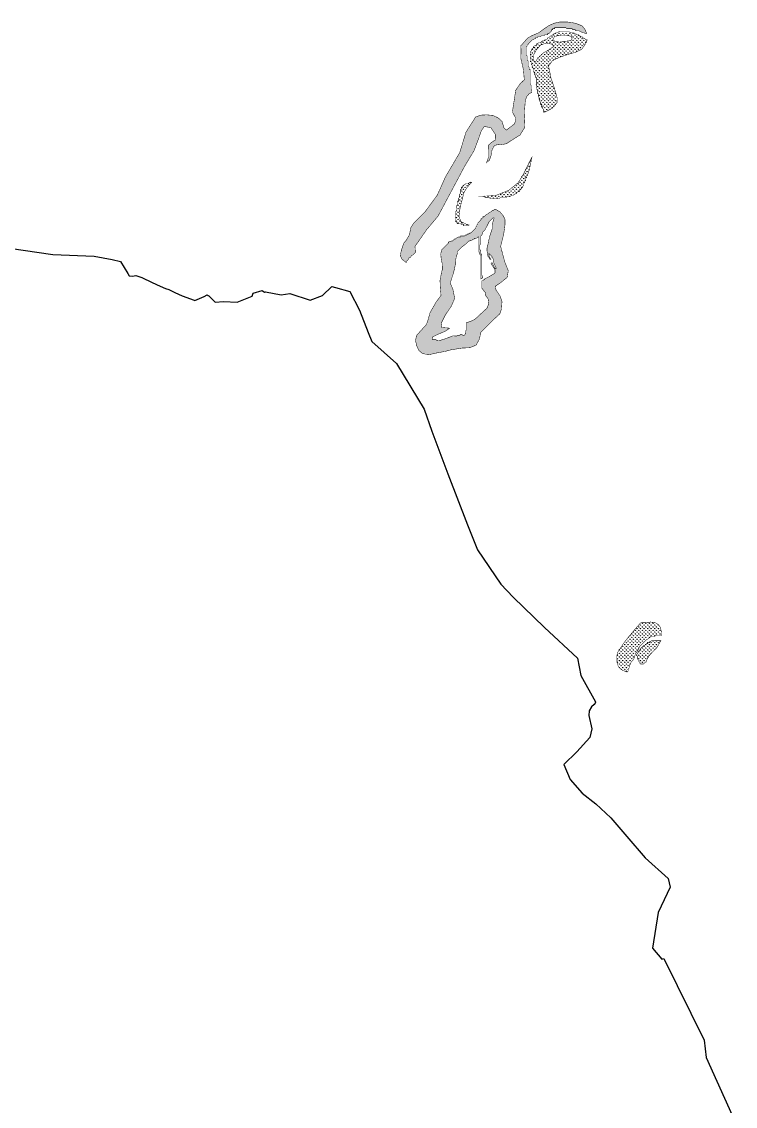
# Model space of a CAD drawing. Header units: metres. Extents: x 319750 to 415268, y 1725605 to 1842937.
# Drawn here: x 347427 to 350275, y 1756308 to 1760637 of the extents above; entities that cross this region are included whole.
import ezdxf

# ---------------------------------------------------------------- set-up
doc = ezdxf.new("R2010")
doc.units = ezdxf.units.M
doc.header["$MEASUREMENT"] = 0
doc.layers.add('DISTRICT BOUNDRY', color=86, linetype='Continuous')
doc.layers.add('MANGROOVES BUFFER ZONE', color=120, linetype='Continuous')

msp = doc.modelspace()

# ---------------------------------------------------------------- hatches: boundary and pattern name
at = {"layer": 'MANGROOVES BUFFER ZONE'}
h = msp.add_hatch(dxfattribs=at)
h.set_pattern_fill('GRASS', color=256, scale=10)
h.paths.add_polyline_path([(349416.3, 1760184.7), (349433.4, 1760212.2), (349434.9, 1760239.7), (349433.4, 1760257.5), (349434.2, 1760282.7), (349437.1, 1760318.4), (349442.3, 1760337.7), (349453.5, 1760350.3), (349462.6, 1760353.9), (349460.7, 1760369.8), (349460.7, 1760382), (349456.7, 1760390.1), (349456.7, 1760394.2), (349456.7, 1760398.3), (349456.7, 1760402.3), (349456.7, 1760406.4), (349456.8, 1760410.4), (349456.8, 1760414.5), (349456.8, 1760418.6), (349456.8, 1760422.6), (349456.8, 1760426.7), (349456.8, 1760430.7), (349456.8, 1760434.8), (349456.8, 1760438.9), (349456.8, 1760442.9), (349456.9, 1760447), (349452.8, 1760447), (349452.8, 1760451.1), (349452.8, 1760455.1), (349448.8, 1760459.2), (349448.8, 1760463.3), (349448.8, 1760467.3), (349448.8, 1760471.4), (349448.8, 1760475.5), (349448.8, 1760479.5), (349444.8, 1760483.6), (349444.8, 1760487.6), (349444.8, 1760491.7), (349444.8, 1760495.8), (349444.8, 1760499.8), (349440.8, 1760503.9), (349440.8, 1760508), (349440.8, 1760512), (349440.8, 1760516.1), (349440.8, 1760520.2), (349440.8, 1760524.2), (349440.8, 1760528.3), (349440.9, 1760532.3), (349440.9, 1760536.4), (349444.9, 1760540.5), (349445, 1760544.5), (349449, 1760544.5), (349449, 1760548.6), (349453.1, 1760552.6), (349457.2, 1760556.7), (349461.2, 1760560.7), (349465.3, 1760564.8), (349469.4, 1760564.8), (349473.5, 1760568.8), (349477.5, 1760568.8), (349477.5, 1760572.9), (349481.6, 1760572.8), (349485.6, 1760572.8), (349485.7, 1760576.9), (349489.7, 1760576.9), (349493.8, 1760576.9), (349497.8, 1760576.9), (349501.9, 1760580.9), (349506, 1760580.9), (349510, 1760580.9), (349514.1, 1760580.9), (349514.1, 1760584.9), (349518.2, 1760584.9), (349522.2, 1760584.9), (349526.3, 1760584.9), (349526.3, 1760589), (349530.4, 1760589), (349534.4, 1760593), (349538.5, 1760597.1), (349542.6, 1760601.1), (349542.6, 1760605.2), (349546.7, 1760605.2), (349546.7, 1760609.2), (349550.7, 1760609.2), (349554.8, 1760609.2), (349554.8, 1760613.3), (349558.9, 1760613.2), (349562.9, 1760613.2), (349567, 1760613.2), (349571, 1760613.2), (349575.1, 1760613.2), (349579.2, 1760613.2), (349583.2, 1760613.2), (349587.3, 1760613.2), (349591.4, 1760613.2), (349595.4, 1760613.1), (349599.5, 1760613.1), (349603.5, 1760609.1), (349607.6, 1760609), (349611.7, 1760609), (349615.7, 1760609), (349619.8, 1760609), (349623.8, 1760609), (349627.9, 1760604.9), (349631.9, 1760604.9), (349636, 1760604.9), (349640.1, 1760600.8), (349644.1, 1760600.8), (349648.2, 1760600.8), (349652.2, 1760600.8), (349656.3, 1760596.7), (349660.4, 1760596.7), (349664.4, 1760592.6), (349668.5, 1760592.6), (349672.5, 1760592.6), (349676.6, 1760588.5), (349680.6, 1760588.5), (349682.1, 1760588.5), (349680.7, 1760593.9), (349675.1, 1760606.8), (349663.6, 1760620.5), (349640.4, 1760629.8), (349622.7, 1760633.6), (349602.8, 1760636), (349575.3, 1760635.9), (349553.8, 1760631.3), (349532.2, 1760622), (349508.4, 1760606), (349491.6, 1760593.1), (349466.6, 1760582.5), (349447.9, 1760573), (349419.1, 1760540.4), (349420.3, 1760522.9), (349419.3, 1760491.3), (349429.9, 1760444.9), (349433.2, 1760405.2), (349416.5, 1760389), (349399, 1760363.5), (349385.8, 1760276.5), (349400, 1760250.1), (349394.6, 1760229.5), (349361.6, 1760204.4), (349351.4, 1760214.7), (349345, 1760238.6), (349328.8, 1760253.2), (349307.9, 1760263.1), (349282.7, 1760265.3), (349259.6, 1760264.1), (349239, 1760256.7), (349200.3, 1760195.9), (349175.7, 1760114.7), (349118.5, 1760017.4), (349085.9, 1759944.4), (349034.9, 1759875.5), (348990.1, 1759830.9), (348981.1, 1759816.1), (348974.2, 1759785.4), (348964, 1759767.7), (348951.7, 1759752), (348942.7, 1759724.9), (348938.4, 1759703.7), (348944.7, 1759689.3), (348961.2, 1759676.6), (348963.3, 1759676.6), (348963.3, 1759680.7), (348967.3, 1759684.7), (348971.4, 1759688.8), (348971.4, 1759692.9), (348979.6, 1759696.9), (348983.6, 1759705), (348987.7, 1759705), (348991.8, 1759709.1), (348995.8, 1759713.1), (348998.8, 1759716.1), (348997.1, 1759740.2), (349017.9, 1759769.9), (349043.1, 1759806.3), (349089.2, 1759861.2), (349124.1, 1759926.6), (349196.3, 1760062), (349232.7, 1760122.2), (349252, 1760173.4), (349261.7, 1760200.9), (349273.6, 1760218.7), (349299.6, 1760214.3), (349317.4, 1760187.5), (349318.2, 1760165.2), (349304.8, 1760157.1), (349291.4, 1760145.2), (349290.7, 1760125.9), (349290.7, 1760097.7), (349283.2, 1760075.8), (349285.2, 1760077.8), (349289.3, 1760077.8), (349289.3, 1760081.9), (349293.4, 1760081.9), (349303.4, 1760110.4), (349304.1, 1760123.8), (349313, 1760140.9), (349325.7, 1760146.8), (349339, 1760145.3), (349362.8, 1760150.5), (349382.9, 1760163.9)])
h = msp.add_hatch(dxfattribs=at)
h.set_pattern_fill('GRASS', color=256, scale=10)
h.paths.add_polyline_path([(349677.2, 1760547.9), (349684.6, 1760564.1), (349680.6, 1760564.2), (349676.5, 1760568.2), (349668.4, 1760572.3), (349664.4, 1760576.4), (349660.3, 1760576.4), (349656.2, 1760580.5), (349648.1, 1760584.6), (349644.1, 1760584.6), (349640, 1760588.6), (349636, 1760588.7), (349631.9, 1760592.7), (349627.8, 1760592.7), (349619.7, 1760592.8), (349611.6, 1760596.8), (349607.6, 1760596.9), (349603.5, 1760596.9), (349599.4, 1760596.9), (349591.3, 1760596.9), (349587.2, 1760596.9), (349583.2, 1760596.9), (349579.1, 1760596.9), (349575.1, 1760596.9), (349571, 1760597), (349566.9, 1760592.9), (349558.8, 1760592.9), (349554.7, 1760588.9), (349550.7, 1760588.9), (349546.6, 1760584.8), (349542.5, 1760580.8), (349538.5, 1760580.8), (349534.4, 1760576.8), (349530.3, 1760572.7), (349526.3, 1760572.7), (349526.2, 1760568.7), (349518.1, 1760564.6), (349514.1, 1760564.6), (349514, 1760560.6), (349510, 1760560.6), (349505.9, 1760560.6), (349501.8, 1760556.5), (349497.8, 1760552.5), (349493.7, 1760552.5), (349489.7, 1760552.5), (349485.6, 1760548.5), (349481.5, 1760548.5), (349481.5, 1760544.4), (349477.4, 1760540.4), (349473.4, 1760540.4), (349469.3, 1760536.3), (349469.3, 1760532.3), (349465.2, 1760528.2), (349461.1, 1760524.2), (349461.1, 1760520.1), (349457.1, 1760516), (349457, 1760512), (349457, 1760503.9), (349457, 1760499.8), (349457, 1760491.7), (349457, 1760487.6), (349457, 1760483.6), (349457, 1760479.5), (349461, 1760475.4), (349461, 1760471.4), (349461, 1760467.3), (349465, 1760463.2), (349465, 1760459.2), (349465, 1760455.1), (349469.1, 1760451), (349469, 1760447), (349469, 1760442.9), (349469, 1760438.8), (349473.1, 1760434.8), (349473.1, 1760430.7), (349473, 1760426.6), (349477.1, 1760422.6), (349477.1, 1760418.5), (349477.1, 1760414.4), (349481.1, 1760414.4), (349481.1, 1760410.4), (349481.1, 1760406.3), (349481.1, 1760402.2), (349481.1, 1760394.1), (349481.1, 1760390.1), (349481.1, 1760386), (349481, 1760381.9), (349485, 1760361.6), (349485, 1760357.6), (349485, 1760353.5), (349489.1, 1760349.4), (349489.1, 1760345.4), (349489, 1760341.3), (349489, 1760337.2), (349493.1, 1760333.2), (349493.1, 1760329.1), (349493.1, 1760325), (349493.1, 1760321), (349497.1, 1760316.9), (349497.1, 1760312.8), (349497.1, 1760308.8), (349501.1, 1760304.7), (349501.1, 1760300.6), (349501.1, 1760296.6), (349505.2, 1760296.6), (349505.2, 1760292.5), (349509.2, 1760288.4), (349509.2, 1760284.4), (349509.2, 1760280.3), (349509.2, 1760276.2), (349513.2, 1760276.2), (349516.1, 1760276.2), (349543.1, 1760290.5), (349563.6, 1760313), (349564.5, 1760333.1), (349554.2, 1760369.4), (349539.8, 1760411.9), (349530.1, 1760460.4), (349545.9, 1760481.8), (349572.7, 1760494.4), (349602.2, 1760504.9), (349637.1, 1760514.8), (349661.7, 1760526.3)])
h.paths.add_polyline_path([(349551.2, 1760538.4), (349534.4, 1760526.7), (349508.7, 1760511.8), (349486.3, 1760490.3), (349476.5, 1760473.9), (349468.1, 1760487.5), (349470.4, 1760504.3), (349482.1, 1760525.8), (349498.9, 1760544), (349520.9, 1760551.9), (349543.8, 1760547.3)], flags=16)
h.paths.add_polyline_path([(349546.1, 1760561.8), (349554.1, 1760578.6), (349580.7, 1760583.3), (349600.3, 1760583.3), (349620.4, 1760578.6), (349624.2, 1760568.8), (349619, 1760561.8), (349596.1, 1760558.6), (349573.7, 1760555.3)], flags=16)
h = msp.add_hatch(dxfattribs=at)
h.set_pattern_fill('GRASS', color=256, scale=10)
h.paths.add_polyline_path([(349423, 1759975.9), (349427.1, 1759975.9), (349427.1, 1759980), (349431.2, 1759984), (349431.2, 1759988.1), (349431.2, 1759992.1), (349435.3, 1759996.2), (349435.3, 1760000.2), (349439.4, 1760004.3), (349439.4, 1760008.4), (349439.4, 1760012.4), (349443.4, 1760016.5), (349443.5, 1760020.5), (349447.5, 1760028.6), (349451.6, 1760040.8), (349455.7, 1760057.1), (349463.6, 1760095.9), (349429.7, 1760028.6), (349408.9, 1759994.4), (349371, 1759963.9), (349320.5, 1759943.9), (349268.6, 1759939.8), (349272.7, 1759939.8), (349276.7, 1759939.8), (349276.7, 1759935.7), (349280.8, 1759935.7), (349284.8, 1759935.7), (349288.9, 1759935.7), (349301.1, 1759931.6), (349305.1, 1759931.6), (349309.2, 1759931.6), (349313.2, 1759931.5), (349317.3, 1759931.5), (349321.4, 1759931.5), (349325.4, 1759931.5), (349329.5, 1759931.5), (349333.6, 1759931.5), (349337.6, 1759935.5), (349341.7, 1759935.5), (349345.7, 1759935.5), (349349.8, 1759935.5), (349353.9, 1759935.5), (349357.9, 1759935.5), (349362, 1759935.5), (349366.1, 1759939.5), (349370.1, 1759939.5), (349374.2, 1759939.5), (349378.2, 1759939.5), (349382.3, 1759943.5), (349386.4, 1759943.5), (349390.4, 1759943.5), (349390.5, 1759947.6), (349394.5, 1759947.6), (349398.6, 1759951.6), (349402.7, 1759951.6), (349402.7, 1759955.7), (349414.9, 1759959.7), (349414.9, 1759963.7), (349418.9, 1759967.8), (349423, 1759971.8)], flags=17)
h = msp.add_hatch(dxfattribs=at)
h.set_pattern_fill('GRASS', color=256, scale=10)
h.paths.add_polyline_path([(349223.9, 1759996.8), (349220, 1759996.8), (349216, 1759996.8), (349211.9, 1759992.8), (349207.8, 1759992.8), (349203.8, 1759992.8), (349199.7, 1759992.8), (349199.7, 1759988.7), (349195.6, 1759988.7), (349191.6, 1759984.7), (349187.5, 1759980.6), (349187.5, 1759976.6), (349183.4, 1759976.6), (349183.4, 1759972.5), (349183.4, 1759968.5), (349179.3, 1759968.5), (349179.3, 1759964.4), (349179.3, 1759960.4), (349179.3, 1759952.2), (349175.2, 1759948.2), (349175.2, 1759944.1), (349175.2, 1759940.1), (349175.2, 1759936), (349171.1, 1759931.9), (349171.1, 1759927.9), (349171.1, 1759923.8), (349167, 1759919.8), (349167, 1759915.7), (349167, 1759911.6), (349167, 1759907.6), (349162.9, 1759903.5), (349162.9, 1759899.5), (349162.9, 1759895.4), (349162.9, 1759891.4), (349162.9, 1759887.3), (349162.8, 1759883.2), (349158.8, 1759879.2), (349158.8, 1759875.1), (349158.7, 1759871.1), (349158.7, 1759867), (349158.7, 1759862.9), (349158.7, 1759858.9), (349158.7, 1759854.8), (349158.7, 1759850.7), (349158.7, 1759846.7), (349158.7, 1759842.6), (349158.7, 1759838.6), (349162.7, 1759838.5), (349162.7, 1759834.5), (349166.8, 1759830.4), (349170.8, 1759830.4), (349174.9, 1759830.4), (349178.9, 1759830.4), (349183, 1759826.3), (349187, 1759826.3), (349191.1, 1759826.3), (349191.1, 1759822.2), (349195.2, 1759822.2), (349199.2, 1759822.2), (349203.3, 1759822.2), (349207.3, 1759822.2), (349211.4, 1759822.2), (349213, 1759825.4), (349201.4, 1759828.9), (349180.1, 1759839.1), (349172.7, 1759860.4), (349177.8, 1759898.9), (349183.8, 1759920.2), (349192.6, 1759955.5), (349204.7, 1759975.4)])
h = msp.add_hatch(dxfattribs=at)
h.set_pattern_fill('GRASS', color=256, scale=10)
h.paths.add_polyline_path([(349339, 1759739.9), (349351.2, 1759789.8), (349355.9, 1759823.2), (349356.5, 1759847.3), (349349.2, 1759862.4), (349336.6, 1759877.5), (349321.2, 1759886.8), (349313.1, 1759886.9), (349309, 1759882.8), (349305, 1759882.8), (349300.9, 1759878.8), (349292.8, 1759874.7), (349288.7, 1759870.7), (349280.6, 1759866.6), (349276.5, 1759862.6), (349272.4, 1759858.5), (349268.4, 1759858.6), (349268.4, 1759854.5), (349260.2, 1759850.5), (349260.2, 1759846.4), (349256.1, 1759842.3), (349252.1, 1759838.3), (349248, 1759834.2), (349248, 1759830.2), (349243.9, 1759826.1), (349243.9, 1759822.1), (349239.8, 1759818), (349239.8, 1759814), (349235.7, 1759809.9), (349231.7, 1759805.9), (349227.6, 1759801.8), (349223.5, 1759797.8), (349219.4, 1759793.7), (349215.4, 1759793.7), (349211.3, 1759789.7), (349207.2, 1759789.7), (349203.2, 1759785.6), (349199.1, 1759785.6), (349195, 1759781.6), (349191, 1759781.6), (349186.9, 1759781.6), (349182.9, 1759781.6), (349178.8, 1759781.6), (349178.8, 1759777.6), (349174.7, 1759777.6), (349170.7, 1759777.6), (349162.5, 1759773.6), (349158.5, 1759769.5), (349154.4, 1759769.5), (349150.3, 1759765.5), (349146.2, 1759761.4), (349142.2, 1759761.4), (349130, 1759757.4), (349130, 1759753.3), (349125.9, 1759749.3), (349121.8, 1759745.2), (349117.8, 1759741.2), (349113.7, 1759737.1), (349109.6, 1759733.1), (349103.5, 1759727), (349099.7, 1759709.5), (349101.8, 1759688.9), (349105.3, 1759673.3), (349106.4, 1759648.9), (349102.5, 1759633.6), (349096.9, 1759604.3), (349097.9, 1759578.9), (349100.9, 1759544.4), (349080.5, 1759516.5), (349056.8, 1759475), (349049.8, 1759448.5), (349042.6, 1759428.2), (349020.9, 1759404.4), (349003, 1759384.1), (348999.1, 1759363.7), (349004, 1759343.5), (349012.5, 1759324.6), (349024.8, 1759314.4), (349038.5, 1759310), (349056.8, 1759308.9), (349080.4, 1759314.3), (349116.9, 1759321), (349141.3, 1759327.5), (349184.4, 1759334.3), (349215.7, 1759335.8), (349240.9, 1759346.2), (349254.2, 1759370.2), (349259.8, 1759397.2), (349279.9, 1759417.7), (349307.7, 1759445.3), (349335.4, 1759470.7), (349342.1, 1759489.9), (349344.4, 1759519.2), (349337.3, 1759541.2), (349320.4, 1759566.2), (349317.4, 1759581), (349338.3, 1759595), (349365, 1759616.5), (349369.3, 1759643), (349355.1, 1759679)])
h.paths.add_polyline_path([(349166.4, 1759720.7), (349170.5, 1759724.8), (349182.7, 1759736.9), (349199, 1759749.1), (349207.2, 1759757.2), (349211.2, 1759761.2), (349221.7, 1759763.8), (349235.6, 1759772), (349235.6, 1759769.3), (349239.7, 1759773.3), (349243.8, 1759773.3), (349247.8, 1759777.4), (349251.9, 1759777.4), (349251.9, 1759773.3), (349251.9, 1759769.2), (349251.9, 1759765.2), (349251.8, 1759753), (349251.8, 1759744.9), (349251.8, 1759736.7), (349251.8, 1759732.7), (349251.7, 1759724.6), (349251.7, 1759720.5), (349255.8, 1759708.3), (349259.8, 1759704.2), (349259.8, 1759692), (349259.7, 1759679.9), (349259.7, 1759675.8), (349259.7, 1759659.5), (349259.6, 1759639.2), (349259.6, 1759623), (349259.5, 1759610.8), (349264.6, 1759613.3), (349267.7, 1759614.8), (349263.6, 1759627), (349263.7, 1759655.5), (349263.8, 1759679.8), (349263.8, 1759692), (349263.9, 1759704.2), (349259.8, 1759712.3), (349259.8, 1759720.5), (349255.8, 1759728.6), (349255.8, 1759736.7), (349255.8, 1759740.8), (349255.9, 1759744.9), (349259.9, 1759753), (349260, 1759757), (349260, 1759765.2), (349260, 1759777.3), (349260, 1759781.4), (349264.1, 1759785.5), (349268.2, 1759797.6), (349276.3, 1759805.7), (349280.4, 1759813.8), (349292.7, 1759838.2), (349300.8, 1759846.3), (349304.9, 1759850.3), (349309, 1759854.4), (349313, 1759854.4), (349304.8, 1759826), (349304.8, 1759809.7), (349296.6, 1759785.4), (349292.5, 1759769.1), (349288.4, 1759748.8), (349284.3, 1759732.6), (349284.2, 1759724.5), (349288.2, 1759700.1), (349292.3, 1759696), (349296.3, 1759687.9), (349300.4, 1759687.9), (349292.3, 1759700.1), (349292.3, 1759712.3), (349296.4, 1759708.2), (349300.4, 1759704.1), (349304.5, 1759700), (349304.5, 1759696), (349308.5, 1759691.9), (349312.5, 1759671.6), (349320.6, 1759655.3), (349320.6, 1759651.2), (349316.5, 1759651.3), (349304.4, 1759675.7), (349300.3, 1759671.6), (349308.4, 1759659.4), (349316.5, 1759647.2), (349316.5, 1759639.1), (349316.5, 1759635), (349312.4, 1759631), (349292, 1759618.8), (349275.8, 1759610.8), (349271.7, 1759606.7), (349267.6, 1759602.7), (349264.6, 1759602.7), (349263.6, 1759602.7), (349263.5, 1759590.5), (349263.5, 1759574.2), (349275.6, 1759558), (349279.5, 1759554), (349278.8, 1759544.5), (349288.9, 1759530.7), (349291.6, 1759511.9), (349284.3, 1759493.6), (349259.9, 1759471.1), (349235.6, 1759448.6), (349218.6, 1759440.8), (349201.6, 1759435.3), (349201.6, 1759424.8), (349201.6, 1759409.6), (349197.1, 1759388.5), (349190.3, 1759383.1), (349185.8, 1759387.6), (349181.7, 1759387.6), (349177.7, 1759387.6), (349173.6, 1759383.6), (349169.5, 1759383.6), (349165.5, 1759383.6), (349163.6, 1759382.7), (349147.9, 1759383), (349129, 1759375.6), (349122.2, 1759372.9), (349093, 1759363.5), (349090.2, 1759363.5), (349087.8, 1759363.7), (349080.1, 1759367.6), (349072, 1759367.6), (349067.7, 1759367.6), (349065.8, 1759378), (349087.8, 1759389), (349116.7, 1759400.9), (349135.5, 1759413.8), (349103.8, 1759416.7), (349101.5, 1759433.1), (349117.9, 1759466), (349142.6, 1759502.4), (349155.5, 1759532.9), (349148.5, 1759568.1), (349138.2, 1759593.1), (349141.7, 1759607.1), (349149.9, 1759631.4), (349154, 1759647.7), (349158.2, 1759668), (349158.2, 1759680.1), (349162.3, 1759700.4), (349166.4, 1759712.6)], flags=16)
h = msp.add_hatch(dxfattribs=at)
h.set_pattern_fill('GRASS', color=256, scale=10)
h.paths.add_polyline_path([(349933.7, 1758179.1), (349937.8, 1758183.1), (349941.8, 1758183.1), (349945.9, 1758183.1), (349949.9, 1758183.1), (349954, 1758183.1), (349958.1, 1758187.1), (349962.1, 1758187.1), (349966.2, 1758187.1), (349970.3, 1758187.1), (349974.3, 1758187.1), (349978.4, 1758187.1), (349980.4, 1758187.1), (349980.8, 1758200.3), (349976.4, 1758219.6), (349967.5, 1758231.1), (349956.5, 1758237.8), (349937.6, 1758240.9), (349917.4, 1758238.7), (349897.8, 1758237.9), (349881.2, 1758219.4), (349861.7, 1758195.9), (349832, 1758159.4), (349806.6, 1758121.4), (349802.4, 1758102.2), (349803.7, 1758078.4), (349808.4, 1758063.7), (349824.1, 1758048.7), (349843.9, 1758041.2), (349848, 1758045.3), (349848, 1758053.4), (349852.1, 1758057.5), (349852.1, 1758061.5), (349856.2, 1758073.7), (349860.3, 1758081.8), (349868.5, 1758089.9), (349872.5, 1758098), (349876.6, 1758114.3), (349880.7, 1758118.3), (349888.9, 1758130.5), (349893, 1758142.6), (349905.2, 1758154.8), (349921.5, 1758171), (349929.6, 1758175)])
h = msp.add_hatch(dxfattribs=at)
h.set_pattern_fill('GRASS', color=256, scale=10)
h.paths.add_polyline_path([(349978.3, 1758166.8), (349974.3, 1758166.8), (349970.2, 1758166.8), (349966.1, 1758166.8), (349962.1, 1758166.8), (349958, 1758166.8), (349954, 1758166.8), (349949.9, 1758166.9), (349945.8, 1758166.9), (349941.8, 1758166.9), (349937.7, 1758162.8), (349933.6, 1758162.8), (349933.6, 1758158.8), (349929.6, 1758158.8), (349925.5, 1758158.8), (349925.5, 1758154.7), (349921.4, 1758154.7), (349917.4, 1758150.7), (349913.3, 1758146.6), (349909.2, 1758146.7), (349905.2, 1758142.6), (349901.1, 1758138.6), (349897, 1758134.5), (349892.9, 1758126.4), (349888.9, 1758122.3), (349884.8, 1758114.2), (349880.7, 1758110.2), (349880.7, 1758106.1), (349884.7, 1758106.1), (349884.7, 1758102), (349884.7, 1758098), (349884.7, 1758093.9), (349888.8, 1758089.8), (349888.7, 1758085.8), (349892.8, 1758081.7), (349892.8, 1758077.7), (349896.8, 1758077.6), (349896.8, 1758073.6), (349900.9, 1758073.6), (349905, 1758073.6), (349909, 1758073.5), (349913.1, 1758077.6), (349917.2, 1758081.6), (349919.2, 1758081.6), (349921.6, 1758088.7), (349930.8, 1758105.3), (349945.6, 1758122.1), (349962.3, 1758138.2)])

# ---------------------------------------------------------------- linework, layer by layer
at = {"layer": 'DISTRICT BOUNDRY'}
msp.add_polyline3d([(347379.3, 1759732.9, 0), (347551.8, 1759708.5, 0), (347716.9, 1759701.8, 0), (347788, 1759687.4, 0), (347821.9, 1759680.5, 0), (347851.1, 1759631.9, 0), (347856.6, 1759622.8, 0), (347869.2, 1759621.4, 0), (347882.9, 1759623.6, 0), (347906.7, 1759616.3, 0), (347914.6, 1759611.6, 0), (347968.3, 1759587.3, 0), (348001, 1759572.7, 0), (348014.1, 1759567.6, 0), (348038.1, 1759556.2, 0), (348067.4, 1759543.4, 0), (348115.2, 1759526.2, 0), (348119, 1759524.7, 0), (348155.4, 1759540.8, 0), (348168.2, 1759546.2, 0), (348171.2, 1759544.7, 0), (348173.9, 1759543.3, 0), (348199.7, 1759517.8, 0), (348232.7, 1759520.1, 0), (348287.6, 1759517.7, 0), (348347.1, 1759540.9, 0), (348351.3, 1759553.7, 0), (348387.7, 1759563.5, 0), (348396.4, 1759557.6, 0), (348400.5, 1759558.8, 0), (348463.4, 1759547.3, 0), (348497.1, 1759551.8, 0), (348579, 1759525.1, 0), (348628, 1759544.6, 0), (348665.4, 1759579.6, 0), (348679.2, 1759575.9, 0), (348737.2, 1759559.5, 0), (348775.2, 1759485.6, 0), (348775.5, 1759485.1, 0), (348810.3, 1759396.4, 0), (348824.3, 1759360.8, 0), (348923.4, 1759272.4, 0), (349033.8, 1759090.2, 0), (349064.5, 1759002.7, 0), (349128.6, 1758832.8, 0), (349206, 1758628.9, 0), (349246.6, 1758529.6, 0), (349339.5, 1758392, 0), (349389.2, 1758340.8, 0), (349513.8, 1758218.5, 0), (349645.1, 1758096.7, 0), (349658.3, 1758027, 0), (349717.8, 1757922.5, 0), (349717.4, 1757921, 0), (349716.5, 1757917.2, 0), (349711.8, 1757912.4, 0), (349701.4, 1757901.8, 0), (349692.6, 1757887, 0), (349690.4, 1757867.9, 0), (349702.9, 1757815, 0), (349694.3, 1757780.1, 0), (349642.8, 1757723, 0), (349591.4, 1757671.9, 0), (349617, 1757612.8, 0), (349663.8, 1757558.4, 0), (349718.6, 1757514.9, 0), (349779.1, 1757459.3, 0), (349842.3, 1757384.9, 0), (349915.5, 1757300.1, 0), (350007.5, 1757217.8, 0), (350015.5, 1757182.4, 0), (349967.9, 1757081.5, 0), (349944.8, 1756938.7, 0), (349982.6, 1756895.4, 0), (349989.9, 1756898.1, 0), (350150.6, 1756571.7, 0), (350158.9, 1756503.3, 0), (350275.4, 1756245.8, 0)], dxfattribs=at)
at = {"layer": 'MANGROOVES BUFFER ZONE', "const_width": 2}
for points in [[(349416.3, 1760184.7), (349433.4, 1760212.2), (349434.9, 1760239.7), (349433.4, 1760257.5), (349434.2, 1760282.7), (349437.1, 1760318.4), (349442.3, 1760337.7), (349453.5, 1760350.3), (349462.6, 1760353.9), (349460.7, 1760369.8), (349460.7, 1760382), (349456.7, 1760390.1), (349456.7, 1760394.2), (349456.7, 1760398.3), (349456.7, 1760402.3), (349456.7, 1760406.4), (349456.8, 1760410.4), (349456.8, 1760414.5), (349456.8, 1760418.6), (349456.8, 1760422.6), (349456.8, 1760426.7), (349456.8, 1760430.7), (349456.8, 1760434.8), (349456.8, 1760438.9), (349456.8, 1760442.9), (349456.9, 1760447), (349452.8, 1760447), (349452.8, 1760451.1), (349452.8, 1760455.1), (349448.8, 1760459.2), (349448.8, 1760463.3), (349448.8, 1760467.3), (349448.8, 1760471.4), (349448.8, 1760475.5), (349448.8, 1760479.5), (349444.8, 1760483.6), (349444.8, 1760487.6), (349444.8, 1760491.7), (349444.8, 1760495.8), (349444.8, 1760499.8), (349440.8, 1760503.9), (349440.8, 1760508), (349440.8, 1760512), (349440.8, 1760516.1), (349440.8, 1760520.2), (349440.8, 1760524.2), (349440.8, 1760528.3), (349440.9, 1760532.3), (349440.9, 1760536.4), (349444.9, 1760540.5), (349445, 1760544.5), (349449, 1760544.5), (349449, 1760548.6), (349453.1, 1760552.6), (349457.2, 1760556.7), (349461.2, 1760560.7), (349465.3, 1760564.8), (349469.4, 1760564.8), (349473.5, 1760568.8), (349477.5, 1760568.8), (349477.5, 1760572.9), (349481.6, 1760572.8), (349485.6, 1760572.8), (349485.7, 1760576.9), (349489.7, 1760576.9), (349493.8, 1760576.9), (349497.8, 1760576.9), (349501.9, 1760580.9), (349506, 1760580.9), (349510, 1760580.9), (349514.1, 1760580.9), (349514.1, 1760584.9), (349518.2, 1760584.9), (349522.2, 1760584.9), (349526.3, 1760584.9), (349526.3, 1760589), (349530.4, 1760589), (349534.4, 1760593), (349538.5, 1760597.1), (349542.6, 1760601.1), (349542.6, 1760605.2), (349546.7, 1760605.2), (349546.7, 1760609.2), (349550.7, 1760609.2), (349554.8, 1760609.2), (349554.8, 1760613.3), (349558.9, 1760613.2), (349562.9, 1760613.2), (349567, 1760613.2), (349571, 1760613.2), (349575.1, 1760613.2), (349579.2, 1760613.2), (349583.2, 1760613.2), (349587.3, 1760613.2), (349591.4, 1760613.2), (349595.4, 1760613.1), (349599.5, 1760613.1), (349603.5, 1760609.1), (349607.6, 1760609), (349611.7, 1760609), (349615.7, 1760609), (349619.8, 1760609), (349623.8, 1760609), (349627.9, 1760604.9), (349631.9, 1760604.9), (349636, 1760604.9), (349640.1, 1760600.8), (349644.1, 1760600.8), (349648.2, 1760600.8), (349652.2, 1760600.8), (349656.3, 1760596.7), (349660.4, 1760596.7), (349664.4, 1760592.6), (349668.5, 1760592.6), (349672.5, 1760592.6), (349676.6, 1760588.5), (349680.6, 1760588.5), (349682.1, 1760588.5), (349680.7, 1760593.9), (349675.1, 1760606.8), (349663.6, 1760620.5), (349640.4, 1760629.8), (349622.7, 1760633.6), (349602.8, 1760636), (349575.3, 1760635.9), (349553.8, 1760631.3), (349532.2, 1760622), (349508.4, 1760606), (349491.6, 1760593.1), (349466.6, 1760582.5), (349447.9, 1760573), (349419.1, 1760540.4), (349420.3, 1760522.9), (349419.3, 1760491.3), (349429.9, 1760444.9), (349433.2, 1760405.2), (349416.5, 1760389), (349399, 1760363.5), (349385.8, 1760276.5), (349400, 1760250.1), (349394.6, 1760229.5), (349361.6, 1760204.4), (349351.4, 1760214.7), (349345, 1760238.6), (349328.8, 1760253.2), (349307.9, 1760263.1), (349282.7, 1760265.3), (349259.6, 1760264.1), (349239, 1760256.7), (349200.3, 1760195.9), (349175.7, 1760114.7), (349118.5, 1760017.4), (349085.9, 1759944.4), (349034.9, 1759875.5), (348990.1, 1759830.9), (348981.1, 1759816.1), (348974.2, 1759785.4), (348964, 1759767.7), (348951.7, 1759752), (348942.7, 1759724.9), (348938.4, 1759703.7), (348944.7, 1759689.3), (348961.2, 1759676.6), (348963.3, 1759676.6), (348963.3, 1759680.7), (348967.3, 1759684.7), (348971.4, 1759688.8), (348971.4, 1759692.9), (348979.6, 1759696.9), (348983.6, 1759705), (348987.7, 1759705), (348991.8, 1759709.1), (348995.8, 1759713.1), (348998.8, 1759716.1), (348997.1, 1759740.2), (349017.9, 1759769.9), (349043.1, 1759806.3), (349089.2, 1759861.2), (349124.1, 1759926.6), (349196.3, 1760062), (349232.7, 1760122.2), (349252, 1760173.4), (349261.7, 1760200.9), (349273.6, 1760218.7), (349299.6, 1760214.3), (349317.4, 1760187.5), (349318.2, 1760165.2), (349304.8, 1760157.1), (349291.4, 1760145.2), (349290.7, 1760125.9), (349290.7, 1760097.7), (349283.2, 1760075.8), (349285.2, 1760077.8), (349289.3, 1760077.8), (349289.3, 1760081.9), (349293.4, 1760081.9), (349303.4, 1760110.4), (349304.1, 1760123.8), (349313, 1760140.9), (349325.7, 1760146.8), (349339, 1760145.3), (349362.8, 1760150.5), (349382.9, 1760163.9), (349416.3, 1760184.7)], [(349677.2, 1760547.9), (349684.6, 1760564.1), (349680.6, 1760564.2), (349676.5, 1760568.2), (349668.4, 1760572.3), (349664.4, 1760576.4), (349660.3, 1760576.4), (349656.2, 1760580.5), (349648.1, 1760584.6), (349644.1, 1760584.6), (349640, 1760588.6), (349636, 1760588.7), (349631.9, 1760592.7), (349627.8, 1760592.7), (349619.7, 1760592.8), (349611.6, 1760596.8), (349607.6, 1760596.9), (349603.5, 1760596.9), (349599.4, 1760596.9), (349591.3, 1760596.9), (349587.2, 1760596.9), (349583.2, 1760596.9), (349579.1, 1760596.9), (349575.1, 1760596.9), (349571, 1760597), (349566.9, 1760592.9), (349558.8, 1760592.9), (349554.7, 1760588.9), (349550.7, 1760588.9), (349546.6, 1760584.8), (349542.5, 1760580.8), (349538.5, 1760580.8), (349534.4, 1760576.8), (349530.3, 1760572.7), (349526.3, 1760572.7), (349526.2, 1760568.7), (349518.1, 1760564.6), (349514.1, 1760564.6), (349514, 1760560.6), (349510, 1760560.6), (349505.9, 1760560.6), (349501.8, 1760556.5), (349497.8, 1760552.5), (349493.7, 1760552.5), (349489.7, 1760552.5), (349485.6, 1760548.5), (349481.5, 1760548.5), (349481.5, 1760544.4), (349477.4, 1760540.4), (349473.4, 1760540.4), (349469.3, 1760536.3), (349469.3, 1760532.3), (349465.2, 1760528.2), (349461.1, 1760524.2), (349461.1, 1760520.1), (349457.1, 1760516), (349457, 1760512), (349457, 1760503.9), (349457, 1760499.8), (349457, 1760491.7), (349457, 1760487.6), (349457, 1760483.6), (349457, 1760479.5), (349461, 1760475.4), (349461, 1760471.4), (349461, 1760467.3), (349465, 1760463.2), (349465, 1760459.2), (349465, 1760455.1), (349469.1, 1760451), (349469, 1760447), (349469, 1760442.9), (349469, 1760438.8), (349473.1, 1760434.8), (349473.1, 1760430.7), (349473, 1760426.6), (349477.1, 1760422.6), (349477.1, 1760418.5), (349477.1, 1760414.4), (349481.1, 1760414.4), (349481.1, 1760410.4), (349481.1, 1760406.3), (349481.1, 1760402.2), (349481.1, 1760394.1), (349481.1, 1760390.1), (349481.1, 1760386), (349481, 1760381.9), (349485, 1760361.6), (349485, 1760357.6), (349485, 1760353.5), (349489.1, 1760349.4), (349489.1, 1760345.4), (349489, 1760341.3), (349489, 1760337.2), (349493.1, 1760333.2), (349493.1, 1760329.1), (349493.1, 1760325), (349493.1, 1760321), (349497.1, 1760316.9), (349497.1, 1760312.8), (349497.1, 1760308.8), (349501.1, 1760304.7), (349501.1, 1760300.6), (349501.1, 1760296.6), (349505.2, 1760296.6), (349505.2, 1760292.5), (349509.2, 1760288.4), (349509.2, 1760284.4), (349509.2, 1760280.3), (349509.2, 1760276.2), (349513.2, 1760276.2), (349516.1, 1760276.2), (349543.1, 1760290.5), (349563.6, 1760313), (349564.5, 1760333.1), (349554.2, 1760369.4), (349539.8, 1760411.9), (349530.1, 1760460.4), (349545.9, 1760481.8), (349572.7, 1760494.4), (349602.2, 1760504.9), (349637.1, 1760514.8), (349661.7, 1760526.3), (349677.2, 1760547.9)], [(349551.2, 1760538.4), (349534.4, 1760526.7), (349508.7, 1760511.8), (349486.3, 1760490.3), (349476.5, 1760473.9), (349468.1, 1760487.5), (349470.4, 1760504.3), (349482.1, 1760525.8), (349498.9, 1760544), (349520.9, 1760551.9), (349543.8, 1760547.3), (349551.2, 1760538.4)], [(349546.1, 1760561.8), (349554.1, 1760578.6), (349580.7, 1760583.3), (349600.3, 1760583.3), (349620.4, 1760578.6), (349624.2, 1760568.8), (349619, 1760561.8), (349596.1, 1760558.6), (349573.7, 1760555.3), (349546.1, 1760561.8)], [(349423, 1759975.9), (349427.1, 1759975.9), (349427.1, 1759980), (349431.2, 1759984), (349431.2, 1759988.1), (349431.2, 1759992.1), (349435.3, 1759996.2), (349435.3, 1760000.2), (349439.4, 1760004.3), (349439.4, 1760008.4), (349439.4, 1760012.4), (349443.4, 1760016.5), (349443.5, 1760020.5), (349447.5, 1760028.6), (349451.6, 1760040.8), (349455.7, 1760057.1), (349463.6, 1760095.9), (349429.7, 1760028.6), (349408.9, 1759994.4), (349371, 1759963.9), (349320.5, 1759943.9), (349268.6, 1759939.8), (349272.7, 1759939.8), (349276.7, 1759939.8), (349276.7, 1759935.7), (349280.8, 1759935.7), (349284.8, 1759935.7), (349288.9, 1759935.7), (349301.1, 1759931.6), (349305.1, 1759931.6), (349309.2, 1759931.6), (349313.2, 1759931.5), (349317.3, 1759931.5), (349321.4, 1759931.5), (349325.4, 1759931.5), (349329.5, 1759931.5), (349333.6, 1759931.5), (349337.6, 1759935.5), (349341.7, 1759935.5), (349345.7, 1759935.5), (349349.8, 1759935.5), (349353.9, 1759935.5), (349357.9, 1759935.5), (349362, 1759935.5), (349366.1, 1759939.5), (349370.1, 1759939.5), (349374.2, 1759939.5), (349378.2, 1759939.5), (349382.3, 1759943.5), (349386.4, 1759943.5), (349390.4, 1759943.5), (349390.5, 1759947.6), (349394.5, 1759947.6), (349398.6, 1759951.6), (349402.7, 1759951.6), (349402.7, 1759955.7), (349414.9, 1759959.7), (349414.9, 1759963.7), (349418.9, 1759967.8), (349423, 1759971.8), (349423, 1759975.9)], [(349223.9, 1759996.8), (349220, 1759996.8), (349216, 1759996.8), (349211.9, 1759992.8), (349207.8, 1759992.8), (349203.8, 1759992.8), (349199.7, 1759992.8), (349199.7, 1759988.7), (349195.6, 1759988.7), (349191.6, 1759984.7), (349187.5, 1759980.6), (349187.5, 1759976.6), (349183.4, 1759976.6), (349183.4, 1759972.5), (349183.4, 1759968.5), (349179.3, 1759968.5), (349179.3, 1759964.4), (349179.3, 1759960.4), (349179.3, 1759952.2), (349175.2, 1759948.2), (349175.2, 1759944.1), (349175.2, 1759940.1), (349175.2, 1759936), (349171.1, 1759931.9), (349171.1, 1759927.9), (349171.1, 1759923.8), (349167, 1759919.8), (349167, 1759915.7), (349167, 1759911.6), (349167, 1759907.6), (349162.9, 1759903.5), (349162.9, 1759899.5), (349162.9, 1759895.4), (349162.9, 1759891.4), (349162.9, 1759887.3), (349162.8, 1759883.2), (349158.8, 1759879.2), (349158.8, 1759875.1), (349158.7, 1759871.1), (349158.7, 1759867), (349158.7, 1759862.9), (349158.7, 1759858.9), (349158.7, 1759854.8), (349158.7, 1759850.7), (349158.7, 1759846.7), (349158.7, 1759842.6), (349158.7, 1759838.6), (349162.7, 1759838.5), (349162.7, 1759834.5), (349166.8, 1759830.4), (349170.8, 1759830.4), (349174.9, 1759830.4), (349178.9, 1759830.4), (349183, 1759826.3), (349187, 1759826.3), (349191.1, 1759826.3), (349191.1, 1759822.2), (349195.2, 1759822.2), (349199.2, 1759822.2), (349203.3, 1759822.2), (349207.3, 1759822.2), (349211.4, 1759822.2), (349213, 1759825.4), (349201.4, 1759828.9), (349180.1, 1759839.1), (349172.7, 1759860.4), (349177.8, 1759898.9), (349183.8, 1759920.2), (349192.6, 1759955.5), (349204.7, 1759975.4), (349223.9, 1759996.8)], [(349339, 1759739.9), (349351.2, 1759789.8), (349355.9, 1759823.2), (349356.5, 1759847.3), (349349.2, 1759862.4), (349336.6, 1759877.5), (349321.2, 1759886.8), (349313.1, 1759886.9), (349309, 1759882.8), (349305, 1759882.8), (349300.9, 1759878.8), (349292.8, 1759874.7), (349288.7, 1759870.7), (349280.6, 1759866.6), (349276.5, 1759862.6), (349272.4, 1759858.5), (349268.4, 1759858.6), (349268.4, 1759854.5), (349260.2, 1759850.5), (349260.2, 1759846.4), (349256.1, 1759842.3), (349252.1, 1759838.3), (349248, 1759834.2), (349248, 1759830.2), (349243.9, 1759826.1), (349243.9, 1759822.1), (349239.8, 1759818), (349239.8, 1759814), (349235.7, 1759809.9), (349231.7, 1759805.9), (349227.6, 1759801.8), (349223.5, 1759797.8), (349219.4, 1759793.7), (349215.4, 1759793.7), (349211.3, 1759789.7), (349207.2, 1759789.7), (349203.2, 1759785.6), (349199.1, 1759785.6), (349195, 1759781.6), (349191, 1759781.6), (349186.9, 1759781.6), (349182.9, 1759781.6), (349178.8, 1759781.6), (349178.8, 1759777.6), (349174.7, 1759777.6), (349170.7, 1759777.6), (349162.5, 1759773.6), (349158.5, 1759769.5), (349154.4, 1759769.5), (349150.3, 1759765.5), (349146.2, 1759761.4), (349142.2, 1759761.4), (349130, 1759757.4), (349130, 1759753.3), (349125.9, 1759749.3), (349121.8, 1759745.2), (349117.8, 1759741.2), (349113.7, 1759737.1), (349109.6, 1759733.1), (349103.5, 1759727), (349099.7, 1759709.5), (349101.8, 1759688.9), (349105.3, 1759673.3), (349106.4, 1759648.9), (349102.5, 1759633.6), (349096.9, 1759604.3), (349097.9, 1759578.9), (349100.9, 1759544.4), (349080.5, 1759516.5), (349056.8, 1759475), (349049.8, 1759448.5), (349042.6, 1759428.2), (349020.9, 1759404.4), (349003, 1759384.1), (348999.1, 1759363.7), (349004, 1759343.5), (349012.5, 1759324.6), (349024.8, 1759314.4), (349038.5, 1759310), (349056.8, 1759308.9), (349080.4, 1759314.3), (349116.9, 1759321), (349141.3, 1759327.5), (349184.4, 1759334.3), (349215.7, 1759335.8), (349240.9, 1759346.2), (349254.2, 1759370.2), (349259.8, 1759397.2), (349279.9, 1759417.7), (349307.7, 1759445.3), (349335.4, 1759470.7), (349342.1, 1759489.9), (349344.4, 1759519.2), (349337.3, 1759541.2), (349320.4, 1759566.2), (349317.4, 1759581), (349338.3, 1759595), (349365, 1759616.5), (349369.3, 1759643), (349355.1, 1759679), (349339, 1759739.9)], [(349166.4, 1759720.7), (349170.5, 1759724.8), (349182.7, 1759736.9), (349199, 1759749.1), (349207.2, 1759757.2), (349211.2, 1759761.2), (349221.7, 1759763.8), (349235.6, 1759772), (349235.6, 1759769.3), (349239.7, 1759773.3), (349243.8, 1759773.3), (349247.8, 1759777.4), (349251.9, 1759777.4), (349251.9, 1759773.3), (349251.9, 1759769.2), (349251.9, 1759765.2), (349251.8, 1759753), (349251.8, 1759744.9), (349251.8, 1759736.7), (349251.8, 1759732.7), (349251.7, 1759724.6), (349251.7, 1759720.5), (349255.8, 1759708.3), (349259.8, 1759704.2), (349259.8, 1759692), (349259.7, 1759679.9), (349259.7, 1759675.8), (349259.7, 1759659.5), (349259.6, 1759639.2), (349259.6, 1759623), (349259.5, 1759610.8), (349264.6, 1759613.3), (349267.7, 1759614.8), (349263.6, 1759627), (349263.7, 1759655.5), (349263.8, 1759679.8), (349263.8, 1759692), (349263.9, 1759704.2), (349259.8, 1759712.3), (349259.8, 1759720.5), (349255.8, 1759728.6), (349255.8, 1759736.7), (349255.8, 1759740.8), (349255.9, 1759744.9), (349259.9, 1759753), (349260, 1759757), (349260, 1759765.2), (349260, 1759777.3), (349260, 1759781.4), (349264.1, 1759785.5), (349268.2, 1759797.6), (349276.3, 1759805.7), (349280.4, 1759813.8), (349292.7, 1759838.2), (349300.8, 1759846.3), (349304.9, 1759850.3), (349309, 1759854.4), (349313, 1759854.4), (349304.8, 1759826), (349304.8, 1759809.7), (349296.6, 1759785.4), (349292.5, 1759769.1), (349288.4, 1759748.8), (349284.3, 1759732.6), (349284.2, 1759724.5), (349288.2, 1759700.1), (349292.3, 1759696), (349296.3, 1759687.9), (349300.4, 1759687.9), (349292.3, 1759700.1), (349292.3, 1759712.3), (349296.4, 1759708.2), (349300.4, 1759704.1), (349304.5, 1759700), (349304.5, 1759696), (349308.5, 1759691.9), (349312.5, 1759671.6), (349320.6, 1759655.3), (349320.6, 1759651.2), (349316.5, 1759651.3), (349304.4, 1759675.7), (349300.3, 1759671.6), (349308.4, 1759659.4), (349316.5, 1759647.2), (349316.5, 1759639.1), (349316.5, 1759635), (349312.4, 1759631), (349292, 1759618.8), (349275.8, 1759610.8), (349271.7, 1759606.7), (349267.6, 1759602.7), (349264.6, 1759602.7), (349263.6, 1759602.7), (349263.5, 1759590.5), (349263.5, 1759574.2), (349275.6, 1759558), (349279.5, 1759554), (349278.8, 1759544.5), (349288.9, 1759530.7), (349291.6, 1759511.9), (349284.3, 1759493.6), (349259.9, 1759471.1), (349235.6, 1759448.6), (349218.6, 1759440.8), (349201.6, 1759435.3), (349201.6, 1759424.8), (349201.6, 1759409.6), (349197.1, 1759388.5), (349190.3, 1759383.1), (349185.8, 1759387.6), (349181.7, 1759387.6), (349177.7, 1759387.6), (349173.6, 1759383.6), (349169.5, 1759383.6), (349165.5, 1759383.6), (349163.6, 1759382.7), (349147.9, 1759383), (349129, 1759375.6), (349122.2, 1759372.9), (349093, 1759363.5), (349090.2, 1759363.5), (349087.8, 1759363.7), (349080.1, 1759367.6), (349072, 1759367.6), (349067.7, 1759367.6), (349065.8, 1759378), (349087.8, 1759389), (349116.7, 1759400.9), (349135.5, 1759413.8), (349103.8, 1759416.7), (349101.5, 1759433.1), (349117.9, 1759466), (349142.6, 1759502.4), (349155.5, 1759532.9), (349148.5, 1759568.1), (349138.2, 1759593.1), (349141.7, 1759607.1), (349149.9, 1759631.4), (349154, 1759647.7), (349158.2, 1759668), (349158.2, 1759680.1), (349162.3, 1759700.4), (349166.4, 1759712.6), (349166.4, 1759720.7)], [(349933.7, 1758179.1), (349937.8, 1758183.1), (349941.8, 1758183.1), (349945.9, 1758183.1), (349949.9, 1758183.1), (349954, 1758183.1), (349958.1, 1758187.1), (349962.1, 1758187.1), (349966.2, 1758187.1), (349970.3, 1758187.1), (349974.3, 1758187.1), (349978.4, 1758187.1), (349980.4, 1758187.1), (349980.8, 1758200.3), (349976.4, 1758219.6), (349967.5, 1758231.1), (349956.5, 1758237.8), (349937.6, 1758240.9), (349917.4, 1758238.7), (349897.8, 1758237.9), (349881.2, 1758219.4), (349861.7, 1758195.9), (349832, 1758159.4), (349806.6, 1758121.4), (349802.4, 1758102.2), (349803.7, 1758078.4), (349808.4, 1758063.7), (349824.1, 1758048.7), (349843.9, 1758041.2), (349848, 1758045.3), (349848, 1758053.4), (349852.1, 1758057.5), (349852.1, 1758061.5), (349856.2, 1758073.7), (349860.3, 1758081.8), (349868.5, 1758089.9), (349872.5, 1758098), (349876.6, 1758114.3), (349880.7, 1758118.3), (349888.9, 1758130.5), (349893, 1758142.6), (349905.2, 1758154.8), (349921.5, 1758171), (349929.6, 1758175), (349933.7, 1758179.1)], [(349978.3, 1758166.8), (349974.3, 1758166.8), (349970.2, 1758166.8), (349966.1, 1758166.8), (349962.1, 1758166.8), (349958, 1758166.8), (349954, 1758166.8), (349949.9, 1758166.9), (349945.8, 1758166.9), (349941.8, 1758166.9), (349937.7, 1758162.8), (349933.6, 1758162.8), (349933.6, 1758158.8), (349929.6, 1758158.8), (349925.5, 1758158.8), (349925.5, 1758154.7), (349921.4, 1758154.7), (349917.4, 1758150.7), (349913.3, 1758146.6), (349909.2, 1758146.7), (349905.2, 1758142.6), (349901.1, 1758138.6), (349897, 1758134.5), (349892.9, 1758126.4), (349888.9, 1758122.3), (349884.8, 1758114.2), (349880.7, 1758110.2), (349880.7, 1758106.1), (349884.7, 1758106.1), (349884.7, 1758102), (349884.7, 1758098), (349884.7, 1758093.9), (349888.8, 1758089.8), (349888.7, 1758085.8), (349892.8, 1758081.7), (349892.8, 1758077.7), (349896.8, 1758077.6), (349896.8, 1758073.6), (349900.9, 1758073.6), (349905, 1758073.6), (349909, 1758073.5), (349913.1, 1758077.6), (349917.2, 1758081.6), (349919.2, 1758081.6), (349921.6, 1758088.7), (349930.8, 1758105.3), (349945.6, 1758122.1), (349962.3, 1758138.2), (349978.3, 1758166.8)]]:
    msp.add_lwpolyline(points, close=True, dxfattribs=at)

doc.saveas('drawing.dxf')
